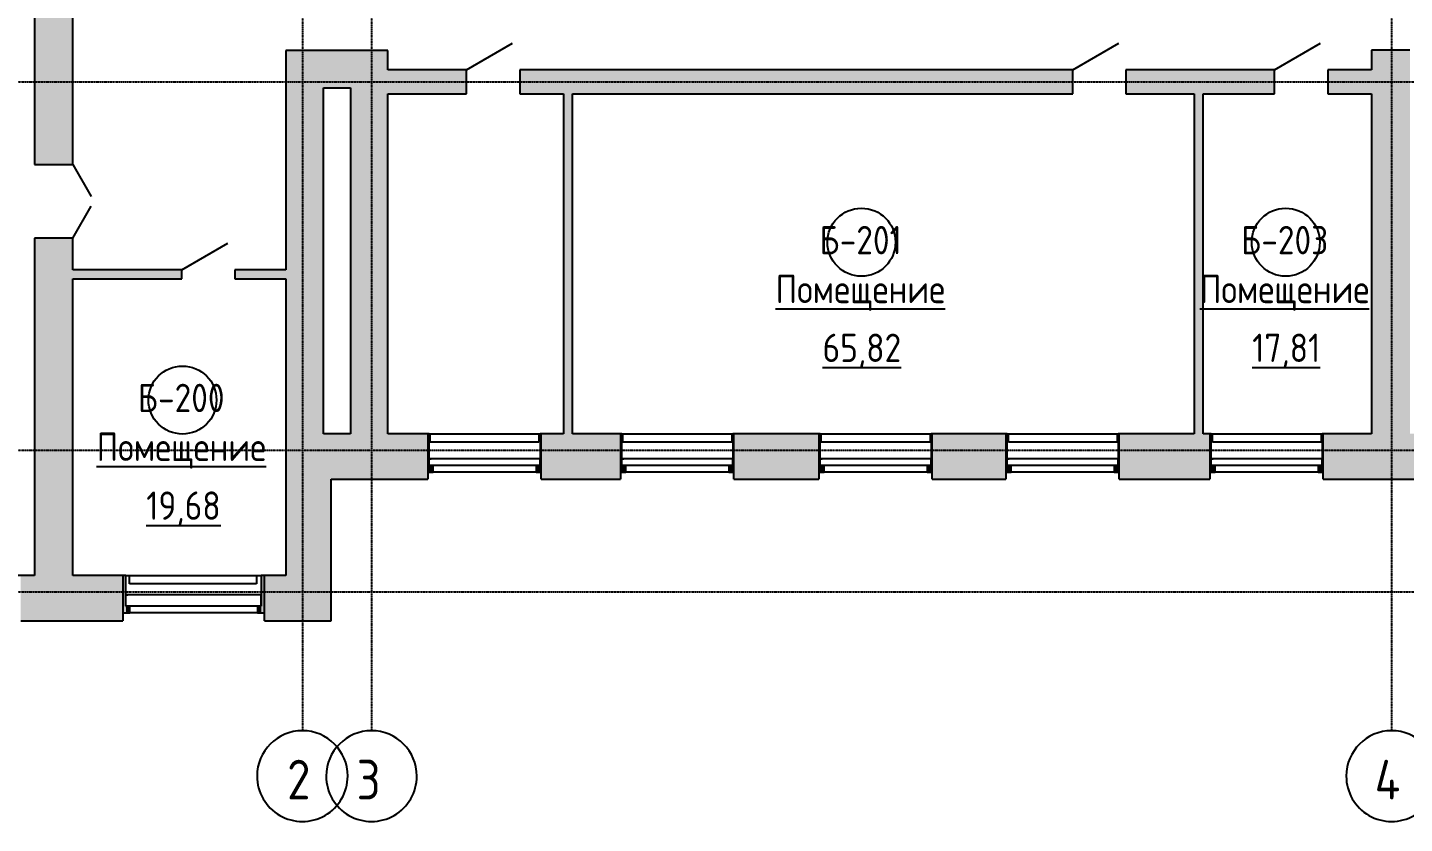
# Model space of a CAD drawing. Extents: x -4056 to 455774, y -7500 to 28668.
# Drawn here: x 130445 to 154742, y -3300 to 10742 of the extents above; entities that cross this region are included whole.
import ezdxf

# ---------------------------------------------------------------- set-up
doc = ezdxf.new("R2010")
doc.units = 0
doc.linetypes.add('ADSK_ЛИНИЯ_СЕТКИ', pattern=[21, 12, -3, 3, -3])
for name, color, linetype in [('ДВЕРИ', 7, 'CONTINUOUS'), ('КАРКАС_ИМПОСТ', 7, 'CONTINUOUS'), ('МАРКИ_ПОМЕЩЕНИЙ', 7, 'CONTINUOUS'), ('ОКНА', 7, 'CONTINUOUS'), ('ОСИ', 7, 'CONTINUOUS'), ('ПАНЕЛЬ', 7, 'CONTINUOUS'), ('СТЕНЫ', 7, 'CONTINUOUS'), ('СТЕНЫ_РАЗРЕЗ', 7, 'CONTINUOUS')]:
    doc.layers.add(name, color=color, linetype=linetype)
doc.styles.add('GOST_COMMON', font='GOST Common.ttf', dxfattribs={"width": 0.9, "height": 500})
doc.styles.add('GOST_COMMON_1', font='GOST Common.ttf', dxfattribs={"width": 0.9, "height": 700})

# ---------------------------------------------------------------- blocks, each defined once
blk = doc.blocks.new('*U186')
at = {"layer": 'СТЕНЫ'}
for points in [[(135004.529141, 2775.135494), (135004.529141, 3575.135494), (135804.529141, 2775.135494)], [(135804.529141, 2775.135494), (135004.529141, 3575.135494), (135804.529141, 3575.135494)], [(135804.529141, 2775.135494), (135804.529141, 3575.135494), (136732.894663, 2775.135494)], [(136732.894663, 2775.135494), (135804.529141, 3575.135494), (136732.894663, 3575.135494)], [(136732.894663, 2775.135494), (136732.894663, 3575.135494), (137509.529141, 2775.135494)], [(137509.529141, 2775.135494), (136732.894663, 3575.135494), (137509.529141, 3575.135494)], [(139509.529141, 2775.135494), (139509.529141, 3575.135494), (140909.529141, 2775.135494)], [(140909.529141, 2775.135494), (139509.529141, 3575.135494), (140909.529141, 3575.135494)], [(142909.529141, 2775.135494), (142909.529141, 3575.135494), (144409.529141, 2775.135494)], [(144409.529141, 2775.135494), (142909.529141, 3575.135494), (144409.529141, 3575.135494)], [(146409.529141, 2775.135494), (146409.529141, 3575.135494), (147709.529141, 2775.135494)], [(147709.529141, 2775.135494), (146409.529141, 3575.135494), (147709.529141, 3575.135494)], [(149709.529141, 2775.135494), (149709.529141, 3575.135494), (151309.529141, 2775.135494)], [(151309.529141, 2775.135494), (149709.529141, 3575.135494), (151309.529141, 3575.135494)], [(153309.529141, 2775.135494), (153309.529141, 3575.135494), (155009.529141, 2775.135494)], [(155009.529141, 2775.135494), (153309.529141, 3575.135494), (155009.529141, 3575.135494)]]:
    blk.add_solid(points, dxfattribs=at)
blk = doc.blocks.new('*U187')
at = {"layer": 'СТЕНЫ'}
for points in [[(135004.529141, 275.135494), (135004.529141, 2775.135494), (135804.529141, 275.135494)], [(135804.529141, 275.135494), (135004.529141, 2775.135494), (135804.529141, 2775.135494)]]:
    blk.add_solid(points, dxfattribs=at)
blk = doc.blocks.new('*U188')
at = {"layer": 'СТЕНЫ'}
for points in [[(117284.529141, 275.135494), (117284.529141, 1075.135494), (119224.529141, 275.135494)], [(119224.529141, 275.135494), (117284.529141, 1075.135494), (119224.529141, 1075.135494)], [(121724.529141, 275.135494), (121724.529141, 1075.135494), (123524.529141, 275.135494)], [(123524.529141, 275.135494), (121724.529141, 1075.135494), (123524.529141, 1075.135494)], [(126024.529141, 275.135494), (126024.529141, 1075.135494), (127076.594351, 275.135494)], [(127076.594351, 275.135494), (126024.529141, 1075.135494), (127076.594351, 1075.135494)], [(127076.594351, 275.135494), (127076.594351, 1075.135494), (127824.529141, 275.135494)], [(127824.529141, 275.135494), (127076.594351, 1075.135494), (127824.529141, 1075.135494)], [(130324.529141, 275.135494), (130324.529141, 1075.135494), (132124.529141, 275.135494)], [(132124.529141, 275.135494), (130324.529141, 1075.135494), (132124.529141, 1075.135494)], [(134624.529141, 275.135494), (134624.529141, 1075.135494), (135004.529141, 275.135494)], [(135004.529141, 275.135494), (134624.529141, 1075.135494), (135004.529141, 1075.135494)]]:
    blk.add_solid(points, dxfattribs=at)
blk = doc.blocks.new('*U197')
at = {"layer": 'СТЕНЫ'}
for points in [[(135004.529141, 3575.135494), (135004.529141, 9676.085928), (135664.529141, 3575.135494)], [(135664.529141, 3575.135494), (135004.529141, 9676.085928), (135664.529141, 9676.085928)]]:
    blk.add_solid(points, dxfattribs=at)
blk = doc.blocks.new('*U198')
at = {"layer": 'СТЕНЫ'}
for points in [[(136144.529141, 3575.135494), (136144.529141, 9676.085928), (136732.894663, 3575.135494)], [(136732.894663, 3575.135494), (136144.529141, 9676.085928), (136732.894663, 9676.085928)], [(136732.894663, 3575.135494), (136732.894663, 9676.085928), (136804.529141, 3575.135494)], [(136804.529141, 3575.135494), (136732.894663, 9676.085928), (136804.529141, 9676.085928)]]:
    blk.add_solid(points, dxfattribs=at)
blk = doc.blocks.new('*U199')
at = {"layer": 'СТЕНЫ'}
for points in [[(135004.529141, 9676.085928), (135004.529141, 10336.085928), (135664.529141, 9676.085928)], [(135664.529141, 9676.085928), (135004.529141, 10336.085928), (135664.529141, 10336.085928)], [(135664.529141, 9676.085928), (135664.529141, 10336.085928), (136144.529141, 9676.085928)], [(136144.529141, 9676.085928), (135664.529141, 10336.085928), (136144.529141, 10336.085928)], [(136144.529141, 9676.085928), (136144.529141, 10336.085928), (136804.529141, 9676.085928)], [(136804.529141, 9676.085928), (136144.529141, 10336.085928), (136804.529141, 10336.085928)]]:
    blk.add_solid(points, dxfattribs=at)
blk = doc.blocks.new('*U218')
at = {"layer": 'СТЕНЫ'}
for points in [[(151309.529141, 2895.135494), (151309.529141, 3575.135494), (151329.529141, 2895.135494)], [(151329.529141, 2895.135494), (151309.529141, 3575.135494), (151329.529141, 3575.135494)], [(153289.529141, 2895.135494), (153289.529141, 3575.135494), (153309.529141, 2895.135494)], [(153309.529141, 2895.135494), (153289.529141, 3575.135494), (153309.529141, 3575.135494)], [(151329.529141, 2895.135494), (151329.529141, 3015.135494), (151399.529141, 2895.135494)], [(151399.529141, 2895.135494), (151329.529141, 3015.135494), (151399.529141, 3015.135494)], [(153219.529141, 2895.135494), (153219.529141, 3015.135494), (153289.529141, 2895.135494)], [(153289.529141, 2895.135494), (153219.529141, 3015.135494), (153289.529141, 3015.135494)]]:
    blk.add_solid(points, dxfattribs=at)
blk = doc.blocks.new('*U219')
at = {"layer": 'СТЕНЫ'}
for points in [[(147709.529141, 2895.135494), (147709.529141, 3575.135494), (147729.529141, 2895.135494)], [(147729.529141, 2895.135494), (147709.529141, 3575.135494), (147729.529141, 3575.135494)], [(149689.529141, 2895.135494), (149689.529141, 3575.135494), (149709.529141, 2895.135494)], [(149709.529141, 2895.135494), (149689.529141, 3575.135494), (149709.529141, 3575.135494)], [(147729.529141, 2895.135494), (147729.529141, 3015.135494), (147799.529141, 2895.135494)], [(147799.529141, 2895.135494), (147729.529141, 3015.135494), (147799.529141, 3015.135494)], [(149619.529141, 2895.135494), (149619.529141, 3015.135494), (149689.529141, 2895.135494)], [(149689.529141, 2895.135494), (149619.529141, 3015.135494), (149689.529141, 3015.135494)]]:
    blk.add_solid(points, dxfattribs=at)
blk = doc.blocks.new('*U220')
at = {"layer": 'СТЕНЫ'}
for points in [[(144409.529141, 2895.135494), (144409.529141, 3575.135494), (144429.529141, 2895.135494)], [(144429.529141, 2895.135494), (144409.529141, 3575.135494), (144429.529141, 3575.135494)], [(146389.529141, 2895.135494), (146389.194975, 3015.135494), (146389.529141, 3575.135494)], [(146389.529141, 2895.135494), (146389.529141, 3575.135494), (146409.529141, 2895.135494)], [(146409.529141, 2895.135494), (146389.529141, 3575.135494), (146409.529141, 3575.135494)], [(144429.529141, 2895.135494), (144429.529141, 3015.135494), (144499.529141, 2895.135494)], [(144499.529141, 2895.135494), (144429.529141, 3015.135494), (144499.529141, 3015.135494)], [(146319.529141, 2895.135494), (146319.529141, 3015.135494), (146389.194975, 2895.135494)], [(146389.194975, 2895.135494), (146319.529141, 3015.135494), (146389.194975, 3015.135494)], [(146389.194975, 2895.135494), (146389.194975, 3015.135494), (146389.529141, 2895.135494)]]:
    blk.add_solid(points, dxfattribs=at)
blk = doc.blocks.new('*U221')
at = {"layer": 'СТЕНЫ'}
for points in [[(140909.529141, 2895.135494), (140909.529141, 3575.135494), (140929.529141, 2895.135494)], [(140929.529141, 2895.135494), (140909.529141, 3575.135494), (140929.529141, 3575.135494)], [(142889.529141, 2895.135494), (142889.529141, 3575.135494), (142909.529141, 2895.135494)], [(142909.529141, 2895.135494), (142889.529141, 3575.135494), (142909.529141, 3575.135494)], [(140929.529141, 2895.135494), (140929.529141, 3015.135494), (140999.529141, 2895.135494)], [(140999.529141, 2895.135494), (140929.529141, 3015.135494), (140999.529141, 3015.135494)], [(142819.529141, 2895.135494), (142819.529141, 3015.135494), (142889.529141, 2895.135494)], [(142889.529141, 2895.135494), (142819.529141, 3015.135494), (142889.529141, 3015.135494)]]:
    blk.add_solid(points, dxfattribs=at)
blk = doc.blocks.new('*U222')
at = {"layer": 'СТЕНЫ'}
for points in [[(137509.529141, 2895.135494), (137509.529141, 3575.135494), (137529.529141, 2895.135494)], [(137529.529141, 2895.135494), (137509.529141, 3575.135494), (137529.529141, 3575.135494)], [(139489.529141, 2895.135494), (139489.529141, 3575.135494), (139509.529141, 2895.135494)], [(139509.529141, 2895.135494), (139489.529141, 3575.135494), (139509.529141, 3575.135494)], [(137529.529141, 2895.135494), (137529.529141, 3015.135494), (137599.529141, 2895.135494)], [(137599.529141, 2895.135494), (137529.529141, 3015.135494), (137599.529141, 3015.135494)], [(139419.529141, 2895.135494), (139419.529141, 3015.135494), (139489.529141, 2895.135494)], [(139489.529141, 2895.135494), (139419.529141, 3015.135494), (139489.529141, 3015.135494)]]:
    blk.add_solid(points, dxfattribs=at)
blk = doc.blocks.new('*U235')
at = {"layer": 'СТЕНЫ'}
for points in [[(154157.029141, 3575.135494), (154157.029141, 10339.883239), (154837.029141, 3575.135494)], [(154837.029141, 3575.135494), (154157.029141, 10339.883239), (154837.029141, 10339.883239)]]:
    blk.add_solid(points, dxfattribs=at)
blk = doc.blocks.new('*U244')
at = {"layer": 'СТЕНЫ'}
for points in [[(136804.529141, 9575.135494), (136804.529141, 9995.135494), (138189.529141, 9575.135494)], [(138189.529141, 9575.135494), (136804.529141, 9995.135494), (138189.529141, 9995.135494)], [(139129.529141, 9575.135494), (139129.529141, 9995.135494), (146389.194975, 9575.135494)], [(146389.194975, 9575.135494), (139129.529141, 9995.135494), (146389.194975, 9995.135494)], [(146389.194975, 9575.135494), (146389.194975, 9995.135494), (148887.029141, 9575.135494)], [(148887.029141, 9575.135494), (146389.194975, 9995.135494), (148887.029141, 9995.135494)], [(149827.029141, 9575.135494), (149827.029141, 9995.135494), (151029.529141, 9575.135494)], [(151029.529141, 9575.135494), (149827.029141, 9995.135494), (151029.529141, 9995.135494)], [(151029.529141, 9575.135494), (151029.529141, 9995.135494), (152447.029141, 9575.135494)], [(152447.029141, 9575.135494), (151029.529141, 9995.135494), (152447.029141, 9995.135494)], [(153387.029141, 9575.135494), (153387.029141, 9995.135494), (154157.029141, 9575.135494)], [(154157.029141, 9575.135494), (153387.029141, 9995.135494), (154157.029141, 9995.135494)]]:
    blk.add_solid(points, dxfattribs=at)
blk = doc.blocks.new('*U257')
at = {"layer": 'СТЕНЫ'}
for points in [[(151029.529141, 3575.135494), (151029.529141, 9575.135494), (151189.529141, 3575.135494)], [(151189.529141, 3575.135494), (151029.529141, 9575.135494), (151189.529141, 9575.135494)]]:
    blk.add_solid(points, dxfattribs=at)
blk = doc.blocks.new('*U258')
at = {"layer": 'СТЕНЫ'}
for points in [[(139899.529141, 3575.135494), (139899.529141, 9575.135494), (139951.661433, 3575.135494)], [(139951.661433, 3575.135494), (139899.529141, 9575.135494), (139951.661433, 9575.135494)], [(139951.661433, 3575.135494), (139951.661433, 9575.135494), (140059.529141, 3575.135494)], [(140059.529141, 3575.135494), (139951.661433, 9575.135494), (140059.529141, 9575.135494)]]:
    blk.add_solid(points, dxfattribs=at)
blk = doc.blocks.new('*U259')
at = {"layer": 'СТЕНЫ'}
for points in [[(130564.529141, 15945.135494), (130564.529141, 21995.135494), (131244.529141, 15945.135494)], [(131244.529141, 15945.135494), (130564.529141, 21995.135494), (131244.529141, 21995.135494)], [(130564.529141, 8325.135494), (130564.529141, 14645.135494), (131244.529141, 8325.135494)], [(131244.529141, 8325.135494), (130564.529141, 14645.135494), (131244.529141, 14645.135494)], [(130564.529141, 1075.135494), (130564.529141, 7025.135494), (131244.529141, 1075.135494)], [(131244.529141, 1075.135494), (130564.529141, 7025.135494), (131244.529141, 7025.135494)]]:
    blk.add_solid(points, dxfattribs=at)
blk = doc.blocks.new('*U260')
at = {"layer": 'СТЕНЫ'}
for points in [[(131244.529141, 6310), (131244.529141, 6470), (133164.529141, 6310)], [(133164.529141, 6310), (131244.529141, 6470), (133164.529141, 6470)], [(134104.529141, 6310), (134104.529141, 6470), (135004.529141, 6310)], [(135004.529141, 6310), (134104.529141, 6470), (135004.529141, 6470)]]:
    blk.add_solid(points, dxfattribs=at)
blk = doc.blocks.new('*U263')
at = {"layer": 'СТЕНЫ'}
for points in [[(132124.529141, 415.135494), (132124.529141, 1075.135494), (132179.529141, 415.135494)], [(132179.529141, 415.135494), (132124.529141, 1075.135494), (132179.529141, 1075.135494)], [(134569.529141, 415.135494), (134569.529141, 1075.135494), (134624.529141, 415.135494)], [(134624.529141, 415.135494), (134569.529141, 1075.135494), (134624.529141, 1075.135494)], [(132179.529141, 415.135494), (132179.529141, 535.135494), (132249.529141, 415.135494)], [(132249.529141, 415.135494), (132179.529141, 535.135494), (132249.529141, 535.135494)], [(134499.529141, 415.135494), (134499.529141, 535.135494), (134569.529141, 415.135494)], [(134569.529141, 415.135494), (134499.529141, 535.135494), (134569.529141, 535.135494)]]:
    blk.add_solid(points, dxfattribs=at)
blk = doc.blocks.new('ИРНИТУ-ОКНО-ГОСТ23166-99_A')
at = {"layer": 'КАРКАС_ИМПОСТ'}
for p, q in [((-1018.1, 220), (941.9, 220)), ((-1018.1, 220), (-1018.1, 100)), ((-1018.1, 220), (-983.1, 220)), ((-1018.1, 100), (941.9, 100)), ((-1018.1, 100), (-983.1, 100)), ((941.9, 220), (906.9, 220)), ((941.9, 100), (906.9, 100)), ((941.9, 220), (941.9, 100))]:
    blk.add_line(p, q, dxfattribs=at)
blk = doc.blocks.new('ИРНИТУ_ДВЕРЬ_ОДНОПОЛЬНАЯ_1')
at = {"layer": 'ПАНЕЛЬ'}
blk.add_line((-470, 210), (344.06388, 680), dxfattribs=at)
blk = doc.blocks.new('AC_ДВЕРЬ_ДВУПОЛЬНАЯ_ДЕРЕВ2')
at = {"layer": 'ПАНЕЛЬ'}
for p, q in [((-650, 340), (-87.083488, 665)), ((650, 340), (87.083488, 665))]:
    blk.add_line(p, q, dxfattribs=at)
blk = doc.blocks.new('ИРНИТУ_ДВЕРЬ_ОДНОПОЛЬНАЯ_2')
at = {"layer": 'ПАНЕЛЬ'}
blk.add_line((-470, 80), (344.06388, 550), dxfattribs=at)
blk = doc.blocks.new('ИРНИТУ-ОКНО-ГОСТ23166-99_E')
at = {"layer": 'КАРКАС_ИМПОСТ'}
for p, q in [((-1233.1, 210), (1156.9, 210)), ((-1233.1, 210), (-1233.1, 10)), ((-1233.1, 210), (-1198.1, 210)), ((-1233.1, 10), (1156.9, 10)), ((-1233.1, 10), (-1198.1, 10)), ((1156.9, 210), (1121.9, 210)), ((1156.9, 10), (1121.9, 10)), ((1156.9, 210), (1156.9, 10))]:
    blk.add_line(p, q, dxfattribs=at)
blk = doc.blocks.new('ОСЬ_СЕТКИ_-_D8-4846-02_Б_Н')
at = {"layer": 'ОСИ'}
for start, end in [(360, 180), (180, 360)]:
    blk.add_arc((0, 0), 4, start, end, dxfattribs=at)
blk = doc.blocks.new('ADSK_МАРКА_ПОМЕЩЕНИЕ_-_НО0')
at = {"layer": 'МАРКИ_ПОМЕЩЕНИЙ'}
blk.add_circle((0, 0), 3, dxfattribs=at)

msp = doc.modelspace()

# ---------------------------------------------------------------- linework, layer by layer
at = {"layer": 'ОСИ', "linetype": 'ADSK_ЛИНИЯ_СЕТКИ'}
for p, q in [((135294.529141, 24363.22999), (135294.529141, -1664.353629)), ((136514.529141, 24363.22999), (136514.529141, -1664.353629)), ((154514.529141, 24363.22999), (154514.529141, -1664.353629)), ((115394.946566, 9785.135494), (218735.992853, 9785.135494)), ((115394.946566, 3285.135494), (218735.992853, 3285.135494)), ((115394.946566, 785.135494), (218735.992853, 785.135494))]:
    msp.add_line(p, q, dxfattribs=at)
at = {"layer": 'СТЕНЫ'}
for p, q in [((137529.529141, 3575.135494), (139489.529141, 3575.135494)), ((137549.529141, 3425.135494), (137549.529141, 3575.135494)), ((139469.529141, 3425.135494), (137549.529141, 3425.135494)), ((139469.529141, 3575.135494), (139469.529141, 3425.135494)), ((140929.529141, 3575.135494), (142889.529141, 3575.135494)), ((140949.529141, 3425.135494), (140949.529141, 3575.135494)), ((142869.529141, 3425.135494), (140949.529141, 3425.135494)), ((142869.529141, 3575.135494), (142869.529141, 3425.135494)), ((144429.529141, 3575.135494), (146389.529141, 3575.135494)), ((144449.529141, 3425.135494), (144449.529141, 3575.135494)), ((146369.529141, 3425.135494), (144449.529141, 3425.135494)), ((146369.529141, 3575.135494), (146369.529141, 3425.135494)), ((147729.529141, 3575.135494), (149689.529141, 3575.135494)), ((147754.529141, 3425.135494), (147754.529141, 3575.135494)), ((149674.529141, 3425.135494), (147754.529141, 3425.135494)), ((149674.529141, 3575.135494), (149674.529141, 3425.135494)), ((151329.529141, 3575.135494), (153289.529141, 3575.135494)), ((151354.529141, 3425.135494), (151354.529141, 3575.135494)), ((153274.529141, 3425.135494), (151354.529141, 3425.135494)), ((153274.529141, 3575.135494), (153274.529141, 3425.135494)), ((139419.529141, 2895.135494), (137599.529141, 2895.135494)), ((142819.529141, 2895.135494), (140999.529141, 2895.135494)), ((146319.529141, 2895.135494), (144499.529141, 2895.135494)), ((149619.529141, 2895.135494), (147799.529141, 2895.135494)), ((153219.529141, 2895.135494), (151399.529141, 2895.135494)), ((132179.529141, 1075.135494), (134569.529141, 1075.135494)), ((132244.529141, 925.135494), (132244.529141, 1075.135494)), ((134484.529141, 1075.135494), (134484.529141, 925.135494)), ((134484.529141, 925.135494), (132244.529141, 925.135494)), ((134499.529141, 415.135494), (132249.529141, 415.135494))]:
    msp.add_line(p, q, dxfattribs=at)
at = {"layer": 'СТЕНЫ_РАЗРЕЗ'}
for p, q in [((130564.529141, 14645.135494), (130564.529141, 8325.135494)), ((131244.529141, 8325.135494), (131244.529141, 14645.135494)), ((135004.529141, 10336.085928), (135004.529141, 6470)), ((136804.529141, 10336.085928), (135004.529141, 10336.085928)), ((136804.529141, 9995.135494), (136804.529141, 10336.085928)), ((154157.029141, 10339.883239), (154157.029141, 9995.135494)), ((154837.029141, 10339.883239), (154157.029141, 10339.883239)), ((138189.529141, 9995.135494), (136804.529141, 9995.135494)), ((138189.529141, 9575.135494), (138189.529141, 9995.135494)), ((148887.029141, 9995.135494), (139129.529141, 9995.135494)), ((139129.529141, 9995.135494), (139129.529141, 9575.135494)), ((148887.029141, 9575.135494), (148887.029141, 9995.135494)), ((152447.029141, 9995.135494), (149827.029141, 9995.135494)), ((149827.029141, 9995.135494), (149827.029141, 9575.135494)), ((152447.029141, 9575.135494), (152447.029141, 9995.135494)), ((154157.029141, 9995.135494), (153387.029141, 9995.135494)), ((153387.029141, 9995.135494), (153387.029141, 9575.135494)), ((135664.529141, 3575.135494), (135664.529141, 9676.085928)), ((135664.529141, 9676.085928), (136144.529141, 9676.085928)), ((136144.529141, 9676.085928), (136144.529141, 3575.135494)), ((136804.529141, 3575.135494), (136804.529141, 9575.135494)), ((136804.529141, 9575.135494), (138189.529141, 9575.135494)), ((139129.529141, 9575.135494), (139899.529141, 9575.135494)), ((139899.529141, 9575.135494), (139899.529141, 3575.135494)), ((140059.529141, 9575.135494), (148887.029141, 9575.135494)), ((140059.529141, 3575.135494), (140059.529141, 9575.135494)), ((149827.029141, 9575.135494), (151029.529141, 9575.135494)), ((151029.529141, 9575.135494), (151029.529141, 3575.135494)), ((151189.529141, 9575.135494), (152447.029141, 9575.135494)), ((151189.529141, 3575.135494), (151189.529141, 9575.135494)), ((153387.029141, 9575.135494), (154157.029141, 9575.135494)), ((154157.029141, 9575.135494), (154157.029141, 3575.135494)), ((130564.529141, 8325.135494), (131244.529141, 8325.135494)), ((130564.529141, 7025.135494), (130564.529141, 1075.135494)), ((131244.529141, 7025.135494), (130564.529141, 7025.135494)), ((131244.529141, 6470), (131244.529141, 7025.135494)), ((133164.529141, 6470), (131244.529141, 6470)), ((133164.529141, 6310), (133164.529141, 6470)), ((135004.529141, 6470), (134104.529141, 6470)), ((134104.529141, 6470), (134104.529141, 6310)), ((131244.529141, 1075.135494), (131244.529141, 6310)), ((131244.529141, 6310), (133164.529141, 6310)), ((134104.529141, 6310), (135004.529141, 6310)), ((135004.529141, 6310), (135004.529141, 1075.135494)), ((136144.529141, 3575.135494), (135664.529141, 3575.135494)), ((137529.529141, 3575.135494), (136804.529141, 3575.135494)), ((137509.529141, 3575.135494), (137509.529141, 2775.135494)), ((137529.529141, 3015.135494), (137529.529141, 3575.135494)), ((139899.529141, 3575.135494), (139489.529141, 3575.135494)), ((139489.529141, 3575.135494), (139489.529141, 3015.135494)), ((139509.529141, 2775.135494), (139509.529141, 3575.135494)), ((140929.529141, 3575.135494), (140059.529141, 3575.135494)), ((140909.529141, 3575.135494), (140909.529141, 2775.135494)), ((140929.529141, 3015.135494), (140929.529141, 3575.135494)), ((144429.529141, 3575.135494), (142889.529141, 3575.135494)), ((142889.529141, 3575.135494), (142889.529141, 3015.135494)), ((142909.529141, 2775.135494), (142909.529141, 3575.135494)), ((144409.529141, 3575.135494), (144409.529141, 2775.135494)), ((144429.529141, 3015.135494), (144429.529141, 3575.135494)), ((147729.529141, 3575.135494), (146389.529141, 3575.135494)), ((146389.529141, 3575.135494), (146389.529141, 3015.135494)), ((146409.529141, 2775.135494), (146409.529141, 3575.135494)), ((147709.529141, 3575.135494), (147709.529141, 2775.135494)), ((147729.529141, 3015.135494), (147729.529141, 3575.135494)), ((151029.529141, 3575.135494), (149689.529141, 3575.135494)), ((149689.529141, 3575.135494), (149689.529141, 3015.135494)), ((149709.529141, 2775.135494), (149709.529141, 3575.135494)), ((151329.529141, 3575.135494), (151189.529141, 3575.135494)), ((151309.529141, 3575.135494), (151309.529141, 2775.135494)), ((151329.529141, 3015.135494), (151329.529141, 3575.135494)), ((154157.029141, 3575.135494), (153289.529141, 3575.135494)), ((153289.529141, 3575.135494), (153289.529141, 3015.135494)), ((153309.529141, 2775.135494), (153309.529141, 3575.135494)), ((137599.529141, 3015.135494), (137529.529141, 3015.135494)), ((137599.529141, 2895.135494), (137599.529141, 3015.135494)), ((139489.529141, 3015.135494), (139419.529141, 3015.135494)), ((139419.529141, 3015.135494), (139419.529141, 2895.135494)), ((140999.529141, 3015.135494), (140929.529141, 3015.135494)), ((140999.529141, 2895.135494), (140999.529141, 3015.135494)), ((142889.529141, 3015.135494), (142819.529141, 3015.135494)), ((142819.529141, 3015.135494), (142819.529141, 2895.135494)), ((144499.529141, 3015.135494), (144429.529141, 3015.135494)), ((144499.529141, 2895.135494), (144499.529141, 3015.135494)), ((146389.529141, 3015.135494), (146319.529141, 3015.135494)), ((146319.529141, 3015.135494), (146319.529141, 2895.135494)), ((147799.529141, 3015.135494), (147729.529141, 3015.135494)), ((147799.529141, 2895.135494), (147799.529141, 3015.135494)), ((149689.529141, 3015.135494), (149619.529141, 3015.135494)), ((149619.529141, 3015.135494), (149619.529141, 2895.135494)), ((151399.529141, 3015.135494), (151329.529141, 3015.135494)), ((151399.529141, 2895.135494), (151399.529141, 3015.135494)), ((153289.529141, 3015.135494), (153219.529141, 3015.135494)), ((153219.529141, 3015.135494), (153219.529141, 2895.135494)), ((135804.529141, 2775.135494), (137509.529141, 2775.135494)), ((135804.529141, 275.135494), (135804.529141, 2775.135494)), ((137509.529141, 2895.135494), (137599.529141, 2895.135494)), ((139419.529141, 2895.135494), (139509.529141, 2895.135494)), ((139509.529141, 2775.135494), (140909.529141, 2775.135494)), ((140909.529141, 2895.135494), (140999.529141, 2895.135494)), ((142819.529141, 2895.135494), (142909.529141, 2895.135494)), ((142909.529141, 2775.135494), (144409.529141, 2775.135494)), ((144409.529141, 2895.135494), (144499.529141, 2895.135494)), ((146319.529141, 2895.135494), (146409.529141, 2895.135494)), ((146409.529141, 2775.135494), (147709.529141, 2775.135494)), ((147709.529141, 2895.135494), (147799.529141, 2895.135494)), ((149619.529141, 2895.135494), (149709.529141, 2895.135494)), ((149709.529141, 2775.135494), (151309.529141, 2775.135494)), ((151309.529141, 2895.135494), (151399.529141, 2895.135494)), ((153219.529141, 2895.135494), (153309.529141, 2895.135494)), ((153309.529141, 2775.135494), (155009.529141, 2775.135494)), ((130564.529141, 1075.135494), (130269.529141, 1075.135494)), ((132179.529141, 1075.135494), (131244.529141, 1075.135494)), ((132124.529141, 1075.135494), (132124.529141, 275.135494)), ((132179.529141, 535.135494), (132179.529141, 1075.135494)), ((135004.529141, 1075.135494), (134569.529141, 1075.135494)), ((134569.529141, 1075.135494), (134569.529141, 535.135494)), ((134624.529141, 275.135494), (134624.529141, 1075.135494)), ((132249.529141, 535.135494), (132179.529141, 535.135494)), ((132249.529141, 415.135494), (132249.529141, 535.135494)), ((134569.529141, 535.135494), (134499.529141, 535.135494)), ((134499.529141, 535.135494), (134499.529141, 415.135494)), ((130324.529141, 275.135494), (132124.529141, 275.135494)), ((132124.529141, 415.135494), (132249.529141, 415.135494)), ((134499.529141, 415.135494), (134624.529141, 415.135494)), ((134624.529141, 275.135494), (135804.529141, 275.135494))]:
    msp.add_line(p, q, dxfattribs=at)

# ---------------------------------------------------------------- block references
at = {"layer": 'ДВЕРИ'}
for name, p in [('ИРНИТУ_ДВЕРЬ_ОДНОПОЛЬНАЯ_1', (138659.529141, 9785.135494)), ('ИРНИТУ_ДВЕРЬ_ОДНОПОЛЬНАЯ_1', (149357.029141, 9785.135494)), ('ИРНИТУ_ДВЕРЬ_ОДНОПОЛЬНАЯ_1', (152917.029141, 9785.135494)), ('ИРНИТУ_ДВЕРЬ_ОДНОПОЛЬНАЯ_2', (133634.529141, 6390))]:
    msp.add_blockref(name, p, dxfattribs=at)
at = {"layer": 'ДВЕРИ', "rotation": 270}
msp.add_blockref('AC_ДВЕРЬ_ДВУПОЛЬНАЯ_ДЕРЕВ2', (130904.529141, 7675.135494), dxfattribs=at)
at = {"layer": 'МАРКИ_ПОМЕЩЕНИЙ', "xscale": 200, "yscale": 200, "zscale": 200}
for p in [(145160.004345, 6954.622972), (152646.339784, 6954.622972), (133178.721992, 4170.482821)]:
    msp.add_blockref('ADSK_МАРКА_ПОМЕЩЕНИЕ_-_НО0', p, dxfattribs=at)
at = {"layer": 'ОКНА', "rotation": 180}
for name, p in [('ИРНИТУ-ОКНО-ГОСТ23166-99_A', (138471.429141, 3235.135494)), ('ИРНИТУ-ОКНО-ГОСТ23166-99_A', (141871.429141, 3235.135494)), ('ИРНИТУ-ОКНО-ГОСТ23166-99_A', (145371.429141, 3235.135494)), ('ИРНИТУ-ОКНО-ГОСТ23166-99_A', (148671.429141, 3235.135494)), ('ИРНИТУ-ОКНО-ГОСТ23166-99_A', (152271.429141, 3235.135494)), ('ИРНИТУ-ОКНО-ГОСТ23166-99_E', (133336.429141, 745.135494))]:
    msp.add_blockref(name, p, dxfattribs=at)
at = {"layer": 'ОСИ', "xscale": 200, "yscale": 200, "zscale": 200, "rotation": 180}
for p in [(135294.529141, -2464.353629), (136514.529141, -2464.353629), (154514.529141, -2464.353629)]:
    msp.add_blockref('ОСЬ_СЕТКИ_-_D8-4846-02_Б_Н', p, dxfattribs=at)
at = {"layer": 'СТЕНЫ'}
for name in ['*U259', '*U199', '*U235', '*U244', '*U197', '*U198', '*U258', '*U257', '*U260', '*U186', '*U222', '*U221', '*U220', '*U219', '*U218', '*U187', '*U188', '*U263']:
    msp.add_blockref(name, (0, 0), dxfattribs=at)

# ---------------------------------------------------------------- texts
at = {"layer": 'МАРКИ_ПОМЕЩЕНИЙ', "char_height": 500, "attachment_point": 1, "style": 'GOST_COMMON'}
for s, insert, width in [('\\fGOST Common|b0|i0|c204|p34|;\\W.9;Б', (144419.515157, 7241.325579), 432.91125), ('-201', (144776.702657, 7241.325579), 1443.0375), ('\\fGOST Common|b0|i0|c204|p34|;\\W.9;Б', (151858.150597, 7241.325579), 432.91125), ('-203', (152215.338097, 7241.325579), 1558.4805), ('\\LПомещение', (143645.515157, 6378.825579), 3751.8975), ('\\LПомещение', (151131.850597, 6378.825579), 3751.8975), ('\\L65,82', (144473.515157, 5341.325579), 1746.075375), ('\\L17,81', (152055.250597, 5341.325579), 1515.189375), ('\\fGOST Common|b0|i0|c204|p34|;\\W.9;Б', (132390.532804, 4457.185427), 432.91125), ('-200', (132747.720304, 4457.185427), 1558.4805), ('\\LПомещение', (131664.232804, 3594.685427), 3751.8975), ('\\L19,68', (132539.932804, 2557.185427), 1630.632375)]:
    msp.add_mtext(s, dxfattribs=dict(at, insert=insert, width=width))
at = {"layer": 'ОСИ', "char_height": 700, "attachment_point": 1, "style": 'GOST_COMMON_1'}
for s, insert, width in [('\\fGOST Common|b0|i0|c204|p34|;\\W.9;2', (135025.66116, -2176.626044), 548.35425), ('\\fGOST Common|b0|i0|c204|p34|;\\W.9;3', (136251.96116, -2176.626044), 533.923875), ('\\fGOST Common|b0|i0|c204|p34|;\\W.9;4', (154215.96116, -2176.626044), 620.506125)]:
    msp.add_mtext(s, dxfattribs=dict(at, insert=insert, width=width))

doc.saveas('drawing.dxf')
